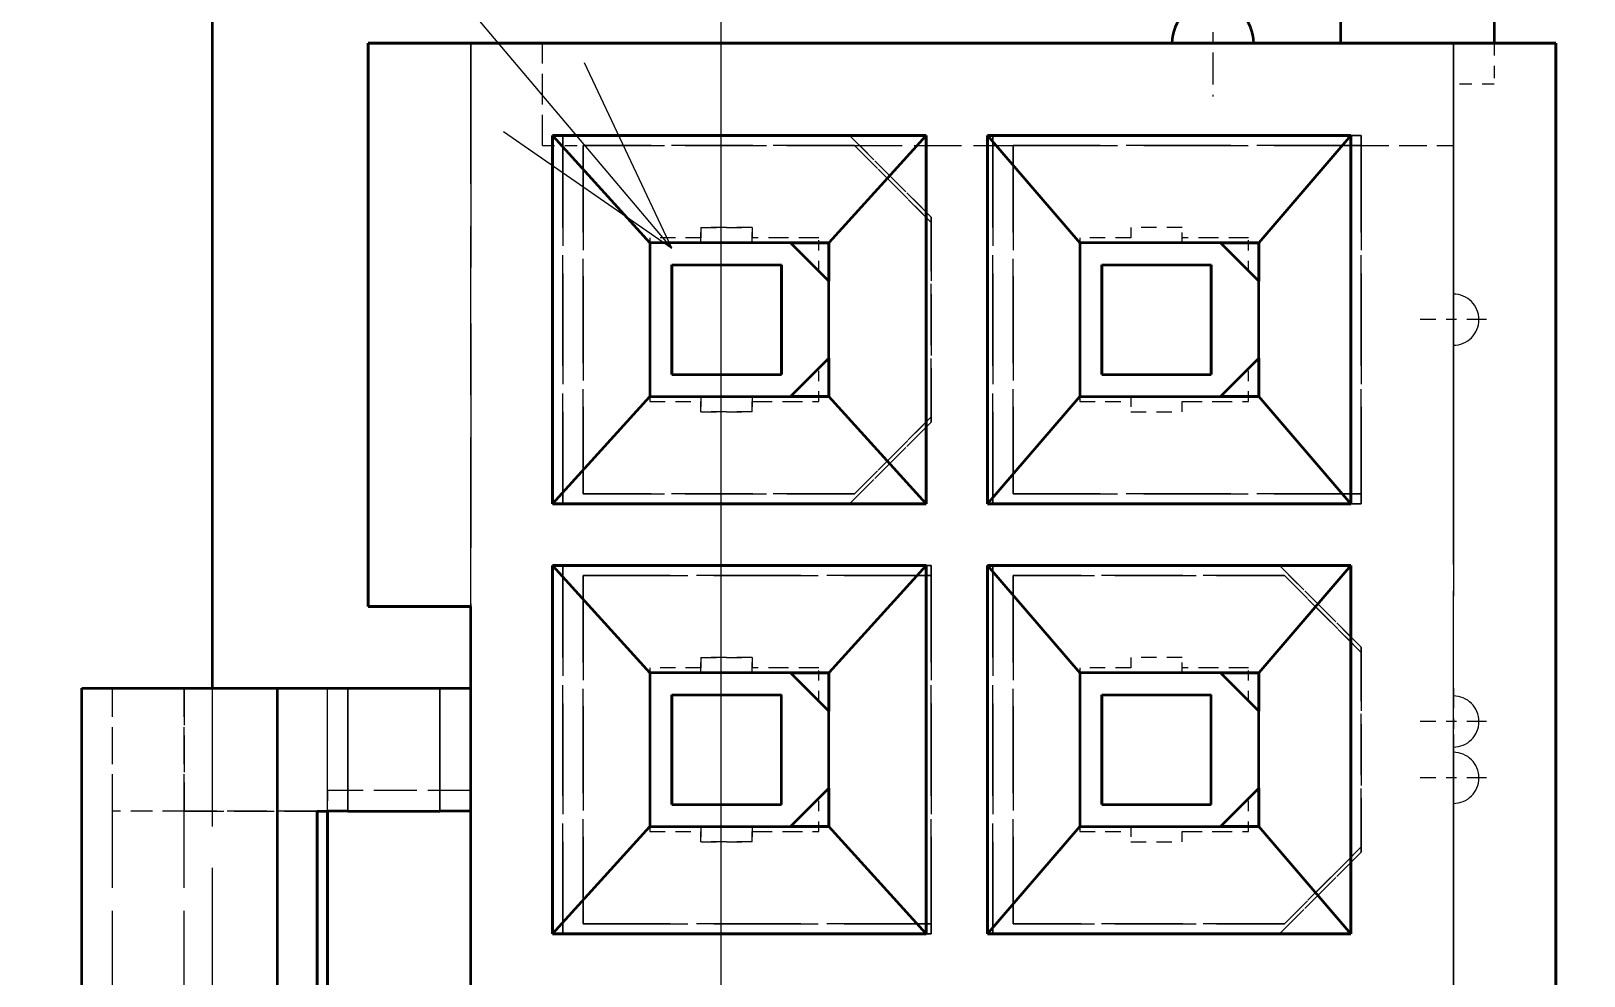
# Model space of a CAD drawing. Extents: x 23 to 417, y 3 to 294.
# Drawn here: x 110.91 to 126.08, y 125.92 to 135.15 of the extents above; entities that cross this region are included whole.
import ezdxf
from ezdxf.enums import TextEntityAlignment as Align

# ---------------------------------------------------------------- set-up
doc = ezdxf.new("R2010")
doc.units = 0
doc.linetypes.add('DASHDOT', pattern=[18.5, 12, -3, 0.5, -3])
doc.linetypes.add('DASHED', pattern=[15, 12, -3])
doc.layers.get('0').update_dxf_attribs({"lineweight": 13})
doc.styles.get("Standard").update_dxf_attribs({"font": 'isocp.shx'})
doc.dimstyles.get("Standard").update_dxf_attribs({"dimtxt": 2.5, "dimasz": 2.5, "dimexe": 1.25, "dimexo": 0.625, "dimtad": 1, "dimtxsty": 'Standard', "dimcen": 2.5, "dimadec": 0, "dimazin": 0, "dimtfac": 1, "dimtmove": 0, "dimatfit": 0, "dimfxl": 0, "dimarcsym": 0})

# ---------------------------------------------------------------- blocks, each defined once
blk = doc.blocks.new('*D74')
at = {"color": 7, "lineweight": 13, "transparency": 16777216}
for p, q in [((137.685, 169.554), (137.685, 72.123)), ((117.653, 140.056), (117.653, 72.123)), ((89.539, 74.123), (137.685, 74.123))]:
    blk.add_line(p, q, dxfattribs=at)
for points in [[(119.585, 74.641), (117.653, 74.123), (119.585, 73.606)], [(135.754, 73.606), (137.685, 74.123), (135.754, 74.641)]]:
    blk.add_lwpolyline(points, dxfattribs=at)
for s, height, width, p, p2 in [('[', 3.5, 1.552525, (98.678, 76.123), (100.036, 76.123)), (']', 3.5, 1.552525, (113.653, 76.123), (115.011, 76.123)), ('20', 3.5, 1.402228, (89.539, 76.123), (95.678, 76.123)), ('0.79', 3.5, 1.429606, (101.036, 76.123), (112.653, 76.123)), ('/', 1, 1.818182, (96.678, 77.373), (97.678, 77.373))]:
    blk.add_text(s, height=height, dxfattribs=dict(at, width=width)).set_placement(p, p2, align=Align.FIT)
blk = doc.blocks.new('*D75')
at = {"color": 7, "lineweight": 13, "transparency": 16777216}
for p, q in [((177.685, 169.554), (177.685, 64.699)), ((117.653, 140.056), (117.653, 64.699)), ((117.653, 66.699), (177.685, 66.699))]:
    blk.add_line(p, q, dxfattribs=at)
for points in [[(119.585, 67.217), (117.653, 66.699), (119.585, 66.182)], [(175.754, 66.182), (177.685, 66.699), (175.754, 67.217)]]:
    blk.add_lwpolyline(points, dxfattribs=at)
for s, height, width, p, p2 in [('[', 3.5, 1.552525, (145.251, 68.699), (146.609, 68.699)), (']', 3.5, 1.552524, (160.226, 68.699), (161.584, 68.699)), ('60', 3.5, 1.402228, (136.112, 68.699), (142.251, 68.699)), ('2.36', 3.5, 1.443275, (147.609, 68.699), (159.226, 68.699)), ('/', 1, 1.818182, (143.251, 69.949), (144.251, 69.949))]:
    blk.add_text(s, height=height, dxfattribs=dict(at, width=width)).set_placement(p, p2, align=Align.FIT)
blk = doc.blocks.new('*D76')
at = {"color": 7, "lineweight": 13, "transparency": 16777216}
for p, q in [((117.653, 140.056), (117.653, 57.022)), ((185.653, 140.079), (185.653, 57.022)), ((117.653, 59.022), (185.653, 59.022))]:
    blk.add_line(p, q, dxfattribs=at)
for points in [[(119.585, 59.539), (117.653, 59.022), (119.585, 58.504)], [(183.721, 58.504), (185.653, 59.022), (183.721, 59.539)]]:
    blk.add_lwpolyline(points, dxfattribs=at)
for s, height, width, p, p2 in [('[', 3.5, 1.552525, (149.235, 61.022), (150.593, 61.022)), (']', 3.5, 1.552524, (164.209, 61.022), (165.568, 61.022)), ('68', 3.5, 1.403111, (140.096, 61.022), (146.235, 61.022)), ('2.68', 3.5, 1.475095, (151.593, 61.022), (163.209, 61.022)), ('/', 1, 1.818182, (147.235, 62.272), (148.235, 62.272))]:
    blk.add_text(s, height=height, dxfattribs=dict(at, width=width)).set_placement(p, p2, align=Align.FIT)
blk = doc.blocks.new('*D78')
at = {"color": 7, "lineweight": 13, "transparency": 16777216}
for p, q in [((114.703, 143.006), (93.787, 143.006)), ((95.787, 113.658), (95.787, 143.006)), ((267.716, 135.292), (93.787, 135.292))]:
    blk.add_line(p, q, dxfattribs=at)
for points in [[(96.304, 141.074), (95.787, 143.006), (95.269, 141.074)], [(95.269, 137.224), (95.787, 135.292), (96.304, 137.224)]]:
    blk.add_lwpolyline(points, dxfattribs=at)
for s, height, width, p, p2 in [(']', 3.5, 1.552525, (93.787, 136.41), (93.787, 137.769)), ('0.3', 3.5, 1.471652, (93.787, 127.213), (93.787, 135.41)), ('[', 3.5, 1.552525, (93.787, 124.855), (93.787, 126.213)), ('/', 1, 1.818182, (92.537, 122.855), (92.537, 123.855)), ('7.7', 3.5, 1.51098, (93.787, 113.658), (93.787, 121.855))]:
    blk.add_text(s, height=height, rotation=90, dxfattribs=dict(at, width=width)).set_placement(p, p2, align=Align.FIT)
blk = doc.blocks.new('*D79')
at = {"color": 7, "lineweight": 13, "transparency": 16777216}
for p, q in [((114.703, 143.006), (84.984, 143.006)), ((86.984, 93.004), (86.984, 143.006)), ((114.703, 93.004), (84.984, 93.004))]:
    blk.add_line(p, q, dxfattribs=at)
for points in [[(87.502, 141.074), (86.984, 143.006), (86.466, 141.074)], [(86.466, 94.936), (86.984, 93.004), (87.502, 94.936)]]:
    blk.add_lwpolyline(points, dxfattribs=at)
for s, height, width, p, p2 in [(']', 3.5, 1.552525, (84.984, 130.562), (84.984, 131.92)), ('1.97', 3.5, 1.61625, (84.984, 117.945), (84.984, 129.562)), ('[', 3.5, 1.552525, (84.984, 115.587), (84.984, 116.945)), ('/', 1, 1.818182, (83.734, 113.587), (83.734, 114.587)), ('50', 3.5, 1.402228, (84.984, 106.448), (84.984, 112.587))]:
    blk.add_text(s, height=height, rotation=90, dxfattribs=dict(at, width=width)).set_placement(p, p2, align=Align.FIT)
blk = doc.blocks.new('*D80')
at = {"color": 7, "lineweight": 13, "transparency": 16777216}
for p, q in [((140.635, 172.504), (271.076, 172.504)), ((269.076, 93.004), (269.076, 172.504)), ((120.603, 93.004), (271.076, 93.004))]:
    blk.add_line(p, q, dxfattribs=at)
for points in [[(269.593, 170.572), (269.076, 172.504), (268.558, 170.572)], [(268.558, 94.936), (269.076, 93.004), (269.593, 94.936)]]:
    blk.add_lwpolyline(points, dxfattribs=at)
for s, height, width, p, p2 in [(']', 3.5, 1.552525, (267.076, 148.049), (267.076, 149.408)), ('3.13', 3.5, 1.586941, (267.076, 135.433), (267.076, 147.049)), ('[', 3.5, 1.552525, (267.076, 133.075), (267.076, 134.433)), ('/', 1, 1.818182, (265.826, 131.075), (265.826, 132.075)), ('79.5', 3.5, 1.446225, (267.076, 118.458), (267.076, 130.075))]:
    blk.add_text(s, height=height, rotation=90, dxfattribs=dict(at, width=width)).set_placement(p, p2, align=Align.FIT)
blk = doc.blocks.new('BLOCK82')
at = {"color": 7, "linetype": 'DASHDOT', "lineweight": 13, "ltscale": 0.026}
for p, q in [((-44.195, -61.157), (-44.195, -62.197)), ((-43.675, -61.677), (-44.715, -61.677))]:
    blk.add_line(p, q, dxfattribs=at)
blk = doc.blocks.new('BLOCK85')
at = {"color": 7, "linetype": 'DASHDOT', "lineweight": 13, "ltscale": 0.01625}
for p, q in [((-41.845, -64.052), (-41.845, -64.702)), ((-41.52, -64.377), (-42.17, -64.377))]:
    blk.add_line(p, q, dxfattribs=at)
blk = doc.blocks.new('BLOCK86')
at = {"color": 7, "linetype": 'DASHDOT', "lineweight": 13, "ltscale": 0.01625}
for p, q in [((-41.845, -67.977), (-41.845, -68.627)), ((-41.52, -68.302), (-42.17, -68.302))]:
    blk.add_line(p, q, dxfattribs=at)
blk = doc.blocks.new('BLOCK87')
at = {"color": 7, "linetype": 'DASHDOT', "lineweight": 13, "ltscale": 0.01625}
for p, q in [((-41.845, -68.527), (-41.845, -69.177)), ((-41.52, -68.852), (-42.17, -68.852))]:
    blk.add_line(p, q, dxfattribs=at)
blk = doc.blocks.new('BLOCK102')
at = {"color": 7, "lineweight": 13}
blk.add_line((-49.48, -63.679), (-64.707, -45.672), dxfattribs=at)
blk.add_lwpolyline([(-51.123, -62.538), (-49.48, -63.679), (-50.332, -61.869)], dxfattribs=at)
blk = doc.blocks.new('BLOCK109')
at = {"color": 7, "lineweight": 35}
blk.add_line((-53.967, -67.977), (-53.967, -14.177), dxfattribs=at)
at = {"color": 7, "lineweight": 35, "ltscale": 0.015}
for p, q in [((-42.945, -61.677), (-42.945, -61.077)), ((-42.945, -61.677), (-42.945, -61.077)), ((-41.445, -61.077), (-41.445, -61.677)), ((-41.445, -61.077), (-41.445, -61.677))]:
    blk.add_line(p, q, dxfattribs=at)
at = {"color": 7, "lineweight": 35, "ltscale": 0.29}
for p, q in [((-40.845, -61.677), (-52.445, -61.677)), ((-52.445, -61.677), (-40.845, -61.677))]:
    blk.add_line(p, q, dxfattribs=at)
at = {"color": 7, "lineweight": 35, "ltscale": 0.1375}
for p, q in [((-52.445, -67.177), (-52.445, -61.677)), ((-52.445, -61.677), (-52.445, -67.177))]:
    blk.add_line(p, q, dxfattribs=at)
at = {"color": 7, "linetype": 'DASHED', "lineweight": 13, "ltscale": 0.1825}
blk.add_line((-51.445, -61.677), (-51.445, -68.977), dxfattribs=at)
blk.add_line((-51.445, -61.677), (-51.445, -68.977), dxfattribs=at)
at = {"color": 7, "lineweight": 35, "ltscale": 0.17125}
for p, q in [((-51.445, -61.677), (-44.595, -61.677)), ((-44.595, -61.677), (-51.445, -61.677))]:
    blk.add_line(p, q, dxfattribs=at)
at = {"color": 7, "linetype": 'DASHED', "lineweight": 13, "ltscale": 0.1375}
blk.add_line((-51.445, -67.177), (-51.445, -61.677), dxfattribs=at)
blk.add_line((-51.445, -67.177), (-51.445, -61.677), dxfattribs=at)
at = {"color": 7, "linetype": 'DASHED', "lineweight": 13, "ltscale": 0.025}
blk.add_line((-50.745, -62.677), (-50.745, -61.677), dxfattribs=at)
blk.add_line((-50.745, -62.677), (-50.745, -61.677), dxfattribs=at)
at = {"color": 7, "linetype": 'DASHED', "lineweight": 13, "ltscale": 0.02}
blk.add_line((-43.795, -61.677), (-44.595, -61.677), dxfattribs=at)
blk.add_line((-43.795, -61.677), (-44.595, -61.677), dxfattribs=at)
at = {"color": 7, "lineweight": 35, "ltscale": 0.04875}
for p, q in [((-43.795, -61.677), (-41.845, -61.677)), ((-41.845, -61.677), (-43.795, -61.677))]:
    blk.add_line(p, q, dxfattribs=at)
at = {"color": 7, "linetype": 'DASHED', "lineweight": 13, "ltscale": 0.45}
for p, q in [((-41.845, -79.677), (-41.845, -61.677)), ((-41.845, -61.677), (-41.845, -79.677))]:
    blk.add_line(p, q, dxfattribs=at)
at = {"color": 7, "linetype": 'DASHED', "lineweight": 13, "ltscale": 0.06125}
blk.add_line((-41.845, -64.127), (-41.845, -61.677), dxfattribs=at)
blk.add_line((-41.845, -64.127), (-41.845, -61.677), dxfattribs=at)
at = {"color": 7, "linetype": 'DASHED', "lineweight": 13, "ltscale": 0.01}
for p, q in [((-41.445, -61.677), (-41.445, -62.077)), ((-41.445, -61.677), (-41.445, -62.077)), ((-41.445, -62.077), (-41.845, -62.077)), ((-41.445, -62.077), (-41.845, -62.077)), ((-50.745, -62.677), (-50.345, -62.677)), ((-50.745, -62.677), (-50.345, -62.677))]:
    blk.add_line(p, q, dxfattribs=at)
at = {"color": 7, "lineweight": 35, "ltscale": 0.45}
for p, q in [((-40.845, -61.677), (-40.845, -79.677)), ((-40.845, -79.677), (-40.845, -61.677))]:
    blk.add_line(p, q, dxfattribs=at)
at = {"color": 7, "lineweight": 35, "ltscale": 0.09}
for p, q in [((-50.645, -62.577), (-50.645, -66.177)), ((-50.645, -66.177), (-50.645, -62.577)), ((-46.995, -66.177), (-46.995, -62.577)), ((-46.995, -62.577), (-46.995, -66.177)), ((-46.395, -62.577), (-46.395, -66.177)), ((-46.395, -66.177), (-46.395, -62.577)), ((-42.845, -66.177), (-42.845, -62.577)), ((-42.845, -62.577), (-42.845, -66.177)), ((-50.645, -66.777), (-50.645, -70.377)), ((-50.645, -70.377), (-50.645, -66.777)), ((-46.995, -70.377), (-46.995, -66.777)), ((-46.995, -66.777), (-46.995, -70.377)), ((-46.395, -66.777), (-46.395, -70.377)), ((-46.395, -70.377), (-46.395, -66.777)), ((-42.845, -70.377), (-42.845, -66.777)), ((-42.845, -66.777), (-42.845, -70.377))]:
    blk.add_line(p, q, dxfattribs=at)
at = {"color": 7, "lineweight": 35, "ltscale": 0.09125}
for p, q in [((-46.995, -62.577), (-50.645, -62.577)), ((-50.645, -62.577), (-46.995, -62.577)), ((-50.645, -66.177), (-46.995, -66.177)), ((-46.995, -66.177), (-50.645, -66.177)), ((-46.995, -66.777), (-50.645, -66.777)), ((-50.645, -66.777), (-46.995, -66.777)), ((-50.645, -70.377), (-46.995, -70.377)), ((-46.995, -70.377), (-50.645, -70.377))]:
    blk.add_line(p, q, dxfattribs=at)
at = {"color": 7, "lineweight": 35, "ltscale": 0.0354}
for p, q in [((-50.645, -62.577), (-49.695, -63.627)), ((-50.645, -62.577), (-49.695, -63.627)), ((-46.995, -62.577), (-47.945, -63.627)), ((-46.995, -62.577), (-47.945, -63.627)), ((-50.645, -66.177), (-49.695, -65.127)), ((-50.645, -66.177), (-49.695, -65.127)), ((-46.995, -66.177), (-47.945, -65.127)), ((-46.995, -66.177), (-47.945, -65.127)), ((-50.645, -66.777), (-49.695, -67.827)), ((-50.645, -66.777), (-49.695, -67.827)), ((-46.995, -66.777), (-47.945, -67.827)), ((-46.995, -66.777), (-47.945, -67.827)), ((-50.645, -70.377), (-49.695, -69.327)), ((-50.645, -70.377), (-49.695, -69.327)), ((-46.995, -70.377), (-47.945, -69.327)), ((-46.995, -70.377), (-47.945, -69.327))]:
    blk.add_line(p, q, dxfattribs=at)
at = {"color": 7, "linetype": 'DASHED', "lineweight": 13, "ltscale": 0.09}
for p, q in [((-50.545, -62.577), (-50.545, -66.177)), ((-50.545, -66.177), (-50.545, -62.577)), ((-46.345, -62.577), (-46.345, -66.177)), ((-42.745, -62.577), (-46.345, -62.577)), ((-46.345, -66.177), (-46.345, -62.577)), ((-46.345, -62.577), (-42.745, -62.577)), ((-42.745, -66.177), (-42.745, -62.577)), ((-42.745, -62.577), (-42.745, -66.177)), ((-46.345, -66.177), (-42.745, -66.177)), ((-42.745, -66.177), (-46.345, -66.177)), ((-50.545, -66.777), (-50.545, -70.377)), ((-46.945, -66.777), (-50.545, -66.777)), ((-50.545, -70.377), (-50.545, -66.777)), ((-50.545, -66.777), (-46.945, -66.777)), ((-46.945, -70.377), (-46.945, -66.777)), ((-46.945, -66.777), (-46.945, -70.377)), ((-46.345, -66.777), (-46.345, -70.377)), ((-46.345, -70.377), (-46.345, -66.777)), ((-50.545, -70.377), (-46.945, -70.377)), ((-46.945, -70.377), (-50.545, -70.377))]:
    blk.add_line(p, q, dxfattribs=at)
at = {"color": 7, "linetype": 'DASHED', "lineweight": 13, "ltscale": 0.07}
for p, q in [((-47.745, -62.577), (-50.545, -62.577)), ((-50.545, -62.577), (-47.745, -62.577)), ((-50.545, -66.177), (-47.745, -66.177)), ((-47.745, -66.177), (-50.545, -66.177)), ((-43.545, -66.777), (-46.345, -66.777)), ((-46.345, -66.777), (-43.545, -66.777)), ((-46.345, -70.377), (-43.545, -70.377)), ((-43.545, -70.377), (-46.345, -70.377))]:
    blk.add_line(p, q, dxfattribs=at)
at = {"color": 7, "linetype": 'DASHED', "lineweight": 13, "ltscale": 0.028284}
for p, q in [((-46.945, -63.377), (-47.745, -62.577)), ((-47.745, -62.577), (-46.945, -63.377)), ((-47.745, -66.177), (-46.945, -65.377)), ((-46.945, -65.377), (-47.745, -66.177)), ((-42.745, -67.577), (-43.545, -66.777)), ((-43.545, -66.777), (-42.745, -67.577)), ((-43.545, -70.377), (-42.745, -69.577)), ((-42.745, -69.577), (-43.545, -70.377))]:
    blk.add_line(p, q, dxfattribs=at)
at = {"color": 7, "lineweight": 35, "ltscale": 0.08875}
for p, q in [((-42.845, -62.577), (-46.395, -62.577)), ((-46.395, -62.577), (-42.845, -62.577)), ((-46.395, -66.177), (-42.845, -66.177)), ((-42.845, -66.177), (-46.395, -66.177)), ((-42.845, -66.777), (-46.395, -66.777)), ((-46.395, -66.777), (-42.845, -66.777)), ((-46.395, -70.377), (-42.845, -70.377)), ((-42.845, -70.377), (-46.395, -70.377))]:
    blk.add_line(p, q, dxfattribs=at)
at = {"color": 7, "lineweight": 35, "ltscale": 0.034573}
for p, q in [((-46.395, -62.577), (-45.495, -63.627)), ((-46.395, -62.577), (-45.495, -63.627)), ((-42.845, -62.577), (-43.745, -63.627)), ((-42.845, -62.577), (-43.745, -63.627)), ((-46.395, -66.177), (-45.495, -65.127)), ((-46.395, -66.177), (-45.495, -65.127)), ((-42.845, -66.177), (-43.745, -65.127)), ((-42.845, -66.177), (-43.745, -65.127)), ((-46.395, -66.777), (-45.495, -67.827)), ((-46.395, -66.777), (-45.495, -67.827)), ((-42.845, -66.777), (-43.745, -67.827)), ((-42.845, -66.777), (-43.745, -67.827)), ((-46.395, -70.377), (-45.495, -69.327)), ((-46.395, -70.377), (-45.495, -69.327)), ((-42.845, -70.377), (-43.745, -69.327)), ((-42.845, -70.377), (-43.745, -69.327))]:
    blk.add_line(p, q, dxfattribs=at)
at = {"color": 7, "linetype": 'DASHED', "lineweight": 13, "ltscale": 0.085}
for p, q in [((-50.345, -66.077), (-50.345, -62.677)), ((-50.345, -62.677), (-50.345, -66.077)), ((-46.145, -62.677), (-42.745, -62.677)), ((-46.145, -66.077), (-46.145, -62.677)), ((-42.745, -62.677), (-46.145, -62.677)), ((-46.145, -62.677), (-46.145, -66.077)), ((-42.745, -62.677), (-42.745, -66.077)), ((-42.745, -66.077), (-42.745, -62.677)), ((-42.745, -66.077), (-46.145, -66.077)), ((-46.145, -66.077), (-42.745, -66.077)), ((-50.345, -66.877), (-46.945, -66.877)), ((-50.345, -70.277), (-50.345, -66.877)), ((-46.945, -66.877), (-50.345, -66.877)), ((-50.345, -66.877), (-50.345, -70.277)), ((-46.945, -66.877), (-46.945, -70.277)), ((-46.945, -70.277), (-46.945, -66.877)), ((-46.145, -70.277), (-46.145, -66.877)), ((-46.145, -66.877), (-46.145, -70.277)), ((-51.445, -68.977), (-51.445, -72.377)), ((-51.445, -72.377), (-51.445, -68.977)), ((-51.445, -68.977), (-51.445, -72.377)), ((-51.445, -68.977), (-51.445, -72.377)), ((-46.945, -70.277), (-50.345, -70.277)), ((-50.345, -70.277), (-46.945, -70.277))]:
    blk.add_line(p, q, dxfattribs=at)
at = {"color": 7, "linetype": 'DASHED', "lineweight": 13, "ltscale": 0.06625}
for p, q in [((-50.345, -62.677), (-47.695, -62.677)), ((-47.695, -62.677), (-50.345, -62.677)), ((-47.695, -66.077), (-50.345, -66.077)), ((-50.345, -66.077), (-47.695, -66.077)), ((-46.145, -66.877), (-43.495, -66.877)), ((-43.495, -66.877), (-46.145, -66.877)), ((-43.495, -70.277), (-46.145, -70.277)), ((-46.145, -70.277), (-43.495, -70.277))]:
    blk.add_line(p, q, dxfattribs=at)
at = {"color": 7, "linetype": 'DASHED', "lineweight": 13, "ltscale": 0.03875}
blk.add_line((-47.695, -62.677), (-46.145, -62.677), dxfattribs=at)
blk.add_line((-47.695, -62.677), (-46.145, -62.677), dxfattribs=at)
at = {"color": 7, "linetype": 'DASHED', "lineweight": 13, "ltscale": 0.026517}
for p, q in [((-47.695, -62.677), (-46.945, -63.427)), ((-46.945, -63.427), (-47.695, -62.677)), ((-46.945, -65.327), (-47.695, -66.077)), ((-47.695, -66.077), (-46.945, -65.327)), ((-43.495, -66.877), (-42.745, -67.627)), ((-42.745, -67.627), (-43.495, -66.877)), ((-42.745, -69.527), (-43.495, -70.277)), ((-43.495, -70.277), (-42.745, -69.527))]:
    blk.add_line(p, q, dxfattribs=at)
at = {"color": 7, "linetype": 'DASHED', "lineweight": 13, "ltscale": 0.0225}
blk.add_line((-42.745, -62.677), (-41.845, -62.677), dxfattribs=at)
blk.add_line((-42.745, -62.677), (-41.845, -62.677), dxfattribs=at)
at = {"color": 7, "linetype": 'DASHED', "lineweight": 13, "ltscale": 0.05}
for p, q in [((-46.945, -65.377), (-46.945, -63.377)), ((-46.945, -63.377), (-46.945, -65.377)), ((-42.745, -69.577), (-42.745, -67.577)), ((-42.745, -67.577), (-42.745, -69.577))]:
    blk.add_line(p, q, dxfattribs=at)
at = {"color": 7, "linetype": 'DASHED', "lineweight": 13, "ltscale": 0.00375}
for p, q in [((-49.195, -63.627), (-49.195, -63.477)), ((-49.195, -63.477), (-49.195, -63.627)), ((-48.695, -63.477), (-48.695, -63.627)), ((-48.695, -63.627), (-48.695, -63.477)), ((-44.995, -63.477), (-44.995, -63.627)), ((-44.995, -63.477), (-44.995, -63.627)), ((-44.495, -63.627), (-44.495, -63.477)), ((-44.495, -63.627), (-44.495, -63.477)), ((-49.195, -65.277), (-49.195, -65.127)), ((-49.195, -65.127), (-49.195, -65.277)), ((-48.695, -65.127), (-48.695, -65.277)), ((-48.695, -65.277), (-48.695, -65.127)), ((-44.995, -65.127), (-44.995, -65.277)), ((-44.995, -65.127), (-44.995, -65.277)), ((-44.495, -65.277), (-44.495, -65.127)), ((-44.495, -65.277), (-44.495, -65.127)), ((-49.195, -67.827), (-49.195, -67.677)), ((-49.195, -67.677), (-49.195, -67.827)), ((-48.695, -67.677), (-48.695, -67.827)), ((-48.695, -67.827), (-48.695, -67.677)), ((-44.995, -67.677), (-44.995, -67.827)), ((-44.995, -67.677), (-44.995, -67.827)), ((-44.495, -67.827), (-44.495, -67.677)), ((-44.495, -67.827), (-44.495, -67.677)), ((-49.195, -69.477), (-49.195, -69.327)), ((-49.195, -69.327), (-49.195, -69.477)), ((-48.695, -69.327), (-48.695, -69.477)), ((-48.695, -69.477), (-48.695, -69.327)), ((-44.995, -69.327), (-44.995, -69.477)), ((-44.995, -69.327), (-44.995, -69.477)), ((-44.495, -69.477), (-44.495, -69.327)), ((-44.495, -69.477), (-44.495, -69.327))]:
    blk.add_line(p, q, dxfattribs=at)
at = {"color": 7, "linetype": 'DASHED', "lineweight": 13, "ltscale": 0.0125}
for p, q in [((-49.195, -63.477), (-48.695, -63.477)), ((-48.695, -63.477), (-49.195, -63.477)), ((-44.495, -63.477), (-44.995, -63.477)), ((-44.495, -63.477), (-44.995, -63.477)), ((-49.195, -63.577), (-49.695, -63.577)), ((-49.195, -63.577), (-49.695, -63.577)), ((-44.995, -63.577), (-45.495, -63.577)), ((-44.995, -63.577), (-45.495, -63.577)), ((-49.695, -65.177), (-49.195, -65.177)), ((-49.695, -65.177), (-49.195, -65.177)), ((-45.495, -65.177), (-44.995, -65.177)), ((-45.495, -65.177), (-44.995, -65.177)), ((-48.695, -65.277), (-49.195, -65.277)), ((-49.195, -65.277), (-48.695, -65.277)), ((-44.995, -65.277), (-44.495, -65.277)), ((-44.995, -65.277), (-44.495, -65.277)), ((-49.195, -67.777), (-49.695, -67.777)), ((-49.195, -67.777), (-49.695, -67.777)), ((-49.195, -67.677), (-48.695, -67.677)), ((-48.695, -67.677), (-49.195, -67.677)), ((-44.995, -67.777), (-45.495, -67.777)), ((-44.995, -67.777), (-45.495, -67.777)), ((-44.495, -67.677), (-44.995, -67.677)), ((-44.495, -67.677), (-44.995, -67.677)), ((-49.695, -69.377), (-49.195, -69.377)), ((-49.695, -69.377), (-49.195, -69.377)), ((-48.695, -69.477), (-49.195, -69.477)), ((-49.195, -69.477), (-48.695, -69.477)), ((-45.495, -69.377), (-44.995, -69.377)), ((-45.495, -69.377), (-44.995, -69.377)), ((-44.995, -69.477), (-44.495, -69.477)), ((-44.995, -69.477), (-44.495, -69.477))]:
    blk.add_line(p, q, dxfattribs=at)
at = {"color": 7, "linetype": 'DASHED', "lineweight": 13, "ltscale": 0.0475}
for p, q in [((-46.945, -63.427), (-46.945, -65.327)), ((-46.945, -65.327), (-46.945, -63.427)), ((-42.745, -67.627), (-42.745, -69.527)), ((-42.745, -69.527), (-42.745, -67.627))]:
    blk.add_line(p, q, dxfattribs=at)
at = {"color": 7, "linetype": 'DASHED', "lineweight": 13, "ltscale": 0.00125}
for p, q in [((-49.695, -63.577), (-49.695, -63.627)), ((-49.695, -63.577), (-49.695, -63.627)), ((-45.495, -63.577), (-45.495, -63.627)), ((-45.495, -63.577), (-45.495, -63.627)), ((-49.695, -65.127), (-49.695, -65.177)), ((-49.695, -65.127), (-49.695, -65.177)), ((-45.495, -65.127), (-45.495, -65.177)), ((-45.495, -65.127), (-45.495, -65.177)), ((-49.695, -67.777), (-49.695, -67.827)), ((-49.695, -67.777), (-49.695, -67.827)), ((-45.495, -67.777), (-45.495, -67.827)), ((-45.495, -67.777), (-45.495, -67.827)), ((-41.845, -68.602), (-41.845, -68.552)), ((-41.845, -68.602), (-41.845, -68.552)), ((-49.695, -69.327), (-49.695, -69.377)), ((-49.695, -69.327), (-49.695, -69.377)), ((-45.495, -69.327), (-45.495, -69.377)), ((-45.495, -69.327), (-45.495, -69.377))]:
    blk.add_line(p, q, dxfattribs=at)
at = {"color": 7, "lineweight": 35, "ltscale": 0.0375}
for p, q in [((-49.695, -63.627), (-49.695, -65.127)), ((-49.695, -63.627), (-49.695, -65.127)), ((-45.495, -63.627), (-45.495, -65.127)), ((-45.495, -63.627), (-45.495, -65.127)), ((-49.695, -67.827), (-49.695, -69.327)), ((-49.695, -67.827), (-49.695, -69.327)), ((-45.495, -67.827), (-45.495, -69.327)), ((-45.495, -67.827), (-45.495, -69.327))]:
    blk.add_line(p, q, dxfattribs=at)
at = {"color": 7, "lineweight": 35, "ltscale": 0.034375}
for p, q in [((-48.32, -63.627), (-49.695, -63.627)), ((-48.32, -63.627), (-49.695, -63.627)), ((-44.12, -63.627), (-45.495, -63.627)), ((-44.12, -63.627), (-45.495, -63.627)), ((-49.695, -65.127), (-48.32, -65.127)), ((-49.695, -65.127), (-48.32, -65.127)), ((-45.495, -65.127), (-44.12, -65.127)), ((-45.495, -65.127), (-44.12, -65.127)), ((-48.32, -67.827), (-49.695, -67.827)), ((-48.32, -67.827), (-49.695, -67.827)), ((-44.12, -67.827), (-45.495, -67.827)), ((-44.12, -67.827), (-45.495, -67.827)), ((-49.695, -69.327), (-48.32, -69.327)), ((-49.695, -69.327), (-48.32, -69.327)), ((-45.495, -69.327), (-44.12, -69.327)), ((-45.495, -69.327), (-44.12, -69.327))]:
    blk.add_line(p, q, dxfattribs=at)
at = {"color": 7, "linetype": 'DASHED', "lineweight": 13, "ltscale": 0.01625}
for p, q in [((-48.045, -63.577), (-48.695, -63.577)), ((-48.045, -63.577), (-48.695, -63.577)), ((-43.845, -63.577), (-44.495, -63.577)), ((-43.845, -63.577), (-44.495, -63.577)), ((-48.695, -65.177), (-48.045, -65.177)), ((-48.695, -65.177), (-48.045, -65.177)), ((-44.495, -65.177), (-43.845, -65.177)), ((-44.495, -65.177), (-43.845, -65.177)), ((-48.045, -67.777), (-48.695, -67.777)), ((-48.045, -67.777), (-48.695, -67.777)), ((-43.845, -67.777), (-44.495, -67.777)), ((-43.845, -67.777), (-44.495, -67.777)), ((-48.695, -69.377), (-48.045, -69.377)), ((-48.695, -69.377), (-48.045, -69.377)), ((-44.495, -69.377), (-43.845, -69.377)), ((-44.495, -69.377), (-43.845, -69.377))]:
    blk.add_line(p, q, dxfattribs=at)
at = {"color": 7, "lineweight": 35, "ltscale": 0.009375}
for p, q in [((-47.945, -63.627), (-48.32, -63.627)), ((-48.32, -63.627), (-47.945, -63.627)), ((-47.945, -64.002), (-47.945, -63.627)), ((-47.945, -63.627), (-47.945, -64.002)), ((-43.745, -63.627), (-44.12, -63.627)), ((-44.12, -63.627), (-43.745, -63.627)), ((-43.745, -64.002), (-43.745, -63.627)), ((-43.745, -63.627), (-43.745, -64.002)), ((-47.945, -65.127), (-47.945, -64.752)), ((-47.945, -64.752), (-47.945, -65.127)), ((-43.745, -65.127), (-43.745, -64.752)), ((-43.745, -64.752), (-43.745, -65.127)), ((-48.32, -65.127), (-47.945, -65.127)), ((-47.945, -65.127), (-48.32, -65.127)), ((-44.12, -65.127), (-43.745, -65.127)), ((-43.745, -65.127), (-44.12, -65.127)), ((-47.945, -67.827), (-48.32, -67.827)), ((-48.32, -67.827), (-47.945, -67.827)), ((-47.945, -68.202), (-47.945, -67.827)), ((-47.945, -67.827), (-47.945, -68.202)), ((-43.745, -67.827), (-44.12, -67.827)), ((-44.12, -67.827), (-43.745, -67.827)), ((-43.745, -68.202), (-43.745, -67.827)), ((-43.745, -67.827), (-43.745, -68.202)), ((-47.945, -69.327), (-47.945, -68.952)), ((-47.945, -68.952), (-47.945, -69.327)), ((-43.745, -69.327), (-43.745, -68.952)), ((-43.745, -68.952), (-43.745, -69.327)), ((-48.32, -69.327), (-47.945, -69.327)), ((-47.945, -69.327), (-48.32, -69.327)), ((-44.12, -69.327), (-43.745, -69.327)), ((-43.745, -69.327), (-44.12, -69.327))]:
    blk.add_line(p, q, dxfattribs=at)
at = {"color": 7, "lineweight": 35, "ltscale": 0.013258}
for p, q in [((-47.945, -64.002), (-48.32, -63.627)), ((-47.945, -64.002), (-48.32, -63.627)), ((-43.745, -64.002), (-44.12, -63.627)), ((-43.745, -64.002), (-44.12, -63.627)), ((-48.32, -65.127), (-47.945, -64.752)), ((-48.32, -65.127), (-47.945, -64.752)), ((-44.12, -65.127), (-43.745, -64.752)), ((-44.12, -65.127), (-43.745, -64.752)), ((-47.945, -68.202), (-48.32, -67.827)), ((-47.945, -68.202), (-48.32, -67.827)), ((-43.745, -68.202), (-44.12, -67.827)), ((-43.745, -68.202), (-44.12, -67.827)), ((-48.32, -69.327), (-47.945, -68.952)), ((-48.32, -69.327), (-47.945, -68.952)), ((-44.12, -69.327), (-43.745, -68.952)), ((-44.12, -69.327), (-43.745, -68.952))]:
    blk.add_line(p, q, dxfattribs=at)
at = {"color": 7, "linetype": 'DASHED', "lineweight": 13, "ltscale": 0.008125}
for p, q in [((-48.045, -63.902), (-48.045, -63.577)), ((-48.045, -63.902), (-48.045, -63.577)), ((-43.845, -63.902), (-43.845, -63.577)), ((-43.845, -63.902), (-43.845, -63.577)), ((-48.045, -65.177), (-48.045, -64.852)), ((-48.045, -65.177), (-48.045, -64.852)), ((-43.845, -65.177), (-43.845, -64.852)), ((-43.845, -65.177), (-43.845, -64.852)), ((-48.045, -68.102), (-48.045, -67.777)), ((-48.045, -68.102), (-48.045, -67.777)), ((-43.845, -68.102), (-43.845, -67.777)), ((-43.845, -68.102), (-43.845, -67.777)), ((-48.045, -69.377), (-48.045, -69.052)), ((-48.045, -69.377), (-48.045, -69.052)), ((-43.845, -69.377), (-43.845, -69.052)), ((-43.845, -69.377), (-43.845, -69.052))]:
    blk.add_line(p, q, dxfattribs=at)
at = {"color": 7, "lineweight": 35, "ltscale": 0.02675}
for p, q in [((-49.48, -63.842), (-49.48, -64.912)), ((-49.48, -63.842), (-48.41, -63.842)), ((-49.48, -64.912), (-49.48, -63.842)), ((-49.48, -63.842), (-48.41, -63.842)), ((-48.41, -63.842), (-48.41, -64.912)), ((-48.41, -64.912), (-48.41, -63.842)), ((-45.28, -63.842), (-45.28, -64.912)), ((-45.28, -63.842), (-44.21, -63.842)), ((-45.28, -64.912), (-45.28, -63.842)), ((-45.28, -63.842), (-44.21, -63.842)), ((-44.21, -63.842), (-44.21, -64.912)), ((-44.21, -64.912), (-44.21, -63.842)), ((-49.48, -64.912), (-48.41, -64.912)), ((-49.48, -64.912), (-48.41, -64.912)), ((-45.28, -64.912), (-44.21, -64.912)), ((-45.28, -64.912), (-44.21, -64.912)), ((-49.48, -68.042), (-49.48, -69.112)), ((-49.48, -68.042), (-48.41, -68.042)), ((-49.48, -69.112), (-49.48, -68.042)), ((-49.48, -68.042), (-48.41, -68.042)), ((-48.41, -69.112), (-48.41, -68.042)), ((-48.41, -69.112), (-48.41, -68.042)), ((-45.28, -68.042), (-45.28, -69.112)), ((-45.28, -68.042), (-44.21, -68.042)), ((-45.28, -69.112), (-45.28, -68.042)), ((-45.28, -68.042), (-44.21, -68.042)), ((-44.21, -69.112), (-44.21, -68.042)), ((-44.21, -69.112), (-44.21, -68.042)), ((-49.48, -69.112), (-48.41, -69.112)), ((-49.48, -69.112), (-48.41, -69.112)), ((-45.28, -69.112), (-44.21, -69.112)), ((-45.28, -69.112), (-44.21, -69.112))]:
    blk.add_line(p, q, dxfattribs=at)
at = {"color": 7, "lineweight": 35, "ltscale": 0.01875}
for p, q in [((-47.945, -64.752), (-47.945, -64.002)), ((-47.945, -64.752), (-47.945, -64.002)), ((-43.745, -64.752), (-43.745, -64.002)), ((-43.745, -64.752), (-43.745, -64.002)), ((-47.945, -68.952), (-47.945, -68.202)), ((-47.945, -68.952), (-47.945, -68.202)), ((-43.745, -68.952), (-43.745, -68.202)), ((-43.745, -68.952), (-43.745, -68.202))]:
    blk.add_line(p, q, dxfattribs=at)
at = {"color": 7, "linetype": 'DASHED', "lineweight": 13, "ltscale": 0.085625}
blk.add_line((-41.845, -68.052), (-41.845, -64.627), dxfattribs=at)
blk.add_line((-41.845, -68.052), (-41.845, -64.627), dxfattribs=at)
at = {"color": 7, "lineweight": 35, "ltscale": 0.025}
for p, q in [((-51.445, -67.177), (-52.445, -67.177)), ((-52.445, -67.177), (-51.445, -67.177))]:
    blk.add_line(p, q, dxfattribs=at)
at = {"color": 7, "lineweight": 35, "ltscale": 0.175}
blk.add_line((-51.445, -74.177), (-51.445, -67.177), dxfattribs=at)
blk.add_line((-51.445, -74.177), (-51.445, -67.177), dxfattribs=at)
at = {"color": 7, "lineweight": 35, "ltscale": 0.047842}
blk.add_line((-55.245, -67.977), (-53.331, -67.977), dxfattribs=at)
blk.add_line((-55.245, -67.977), (-53.331, -67.977), dxfattribs=at)
at = {"color": 7, "lineweight": 35, "ltscale": 0.135}
for p, q in [((-55.245, -73.377), (-55.245, -67.977)), ((-55.245, -73.377), (-55.245, -67.977)), ((-53.331, -73.377), (-53.331, -67.977)), ((-53.331, -73.377), (-53.331, -67.977))]:
    blk.add_line(p, q, dxfattribs=at)
at = {"color": 7, "linetype": 'DASHED', "lineweight": 13, "ltscale": 0.03}
for p, q in [((-54.945, -69.177), (-54.945, -67.977)), ((-54.945, -69.177), (-54.945, -67.977)), ((-54.245, -67.977), (-54.245, -69.177)), ((-54.245, -69.177), (-54.245, -67.977)), ((-51.745, -67.977), (-51.745, -69.177)), ((-51.745, -69.177), (-51.745, -67.977))]:
    blk.add_line(p, q, dxfattribs=at)
at = {"color": 7, "linetype": 'DASHED', "lineweight": 13, "ltscale": 0.135}
blk.add_line((-53.967, -73.377), (-53.967, -67.977), dxfattribs=at)
at = {"color": 7, "lineweight": 35, "ltscale": 0.012177}
blk.add_line((-53.331, -67.977), (-52.844, -67.977), dxfattribs=at)
blk.add_line((-53.331, -67.977), (-52.844, -67.977), dxfattribs=at)
at = {"color": 7, "lineweight": 35, "ltscale": 0.004981}
for p, q in [((-52.844, -67.977), (-52.645, -67.977)), ((-52.844, -67.977), (-52.645, -67.977)), ((-52.645, -69.177), (-52.844, -69.177)), ((-52.645, -69.177), (-52.844, -69.177))]:
    blk.add_line(p, q, dxfattribs=at)
at = {"color": 7, "lineweight": 13, "ltscale": 0.03}
for p, q in [((-52.844, -69.177), (-52.844, -67.977)), ((-52.844, -69.177), (-52.844, -67.977)), ((-52.645, -67.977), (-52.645, -69.177)), ((-52.645, -69.177), (-52.645, -67.977)), ((-51.745, -67.977), (-51.745, -69.177)), ((-51.745, -69.177), (-51.745, -67.977))]:
    blk.add_line(p, q, dxfattribs=at)
at = {"color": 7, "lineweight": 35, "ltscale": 0.0225}
for p, q in [((-52.645, -67.977), (-51.745, -67.977)), ((-52.645, -67.977), (-51.745, -67.977)), ((-52.645, -69.177), (-51.745, -69.177)), ((-52.645, -69.177), (-51.745, -69.177))]:
    blk.add_line(p, q, dxfattribs=at)
at = {"color": 7, "lineweight": 35, "ltscale": 0.0075}
for p, q in [((-51.745, -67.977), (-51.445, -67.977)), ((-51.745, -67.977), (-51.445, -67.977)), ((-51.445, -69.177), (-51.745, -69.177)), ((-51.445, -69.177), (-51.745, -69.177))]:
    blk.add_line(p, q, dxfattribs=at)
at = {"color": 7, "linetype": 'DASHED', "lineweight": 13, "ltscale": 0.035}
blk.add_line((-51.445, -68.977), (-52.845, -68.977), dxfattribs=at)
blk.add_line((-51.445, -68.977), (-52.845, -68.977), dxfattribs=at)
at = {"color": 7, "linetype": 'DASHED', "lineweight": 13, "ltscale": 0.005}
for p, q in [((-52.845, -69.177), (-52.845, -68.977)), ((-52.845, -68.977), (-52.845, -69.177))]:
    blk.add_line(p, q, dxfattribs=at)
at = {"color": 7, "linetype": 'DASHED', "lineweight": 13, "ltscale": 0.075}
for p, q in [((-54.945, -72.177), (-54.945, -69.177)), ((-54.945, -72.177), (-54.945, -69.177)), ((-54.245, -72.177), (-54.245, -69.177)), ((-54.245, -72.177), (-54.245, -69.177)), ((-52.945, -72.177), (-52.945, -69.177)), ((-52.945, -72.177), (-52.945, -69.177))]:
    blk.add_line(p, q, dxfattribs=at)
at = {"color": 7, "linetype": 'DASHED', "lineweight": 13, "ltscale": 0.0175}
blk.add_line((-54.245, -69.177), (-54.945, -69.177), dxfattribs=at)
blk.add_line((-54.245, -69.177), (-54.945, -69.177), dxfattribs=at)
at = {"color": 7, "linetype": 'DASHED', "lineweight": 13, "ltscale": 0.0325}
for p, q in [((-54.245, -69.177), (-52.945, -69.177)), ((-52.945, -69.177), (-54.245, -69.177))]:
    blk.add_line(p, q, dxfattribs=at)
at = {"color": 7, "lineweight": 35, "ltscale": 0.002519}
blk.add_line((-52.945, -69.177), (-52.844, -69.177), dxfattribs=at)
blk.add_line((-52.945, -69.177), (-52.844, -69.177), dxfattribs=at)
at = {"color": 7, "lineweight": 35, "ltscale": 0.075}
for p, q in [((-52.945, -69.177), (-52.945, -72.177)), ((-52.945, -72.177), (-52.945, -69.177)), ((-52.845, -72.177), (-52.845, -69.177)), ((-52.845, -69.177), (-52.845, -72.177))]:
    blk.add_line(p, q, dxfattribs=at)
at = {"color": 7, "linetype": 'DASHED', "lineweight": 13, "ltscale": 0.0375}
for p, q in [((-51.445, -69.177), (-52.945, -69.177)), ((-52.945, -69.177), (-51.445, -69.177))]:
    blk.add_line(p, q, dxfattribs=at)
at = {"color": 7, "linetype": 'DASHED', "lineweight": 13, "ltscale": 0.071875}
blk.add_line((-41.845, -71.977), (-41.845, -69.102), dxfattribs=at)
blk.add_line((-41.845, -71.977), (-41.845, -69.102), dxfattribs=at)
at = {"color": 7, "lineweight": 35}
blk.add_arc((-44.195, -61.677), 0.4, 0, 180, dxfattribs=at)
blk.add_arc((-44.195, -61.677), 0.4, 0, 180, dxfattribs=at)
at = {"color": 7, "linetype": 'DASHED', "lineweight": 13}
for centre in [(-41.845, -64.377), (-41.845, -64.377), (-41.845, -68.302), (-41.845, -68.302), (-41.845, -68.852), (-41.845, -68.852)]:
    blk.add_arc(centre, 0.25, 270, 450, dxfattribs=at)

msp = doc.modelspace()

# ---------------------------------------------------------------- block references
at = {"lineweight": 0}
for name in ['BLOCK109', 'BLOCK102', 'BLOCK82', 'BLOCK85', 'BLOCK86', 'BLOCK87']:
    msp.add_blockref(name, (166.653, 196.704), dxfattribs=at)

# ---------------------------------------------------------------- dimensions: what is measured, and where the dimension line sits
at = {"color": 0, "lineweight": 0}
for base, p1, p2, angle, picture, middle in [((269.076, 93.004), (139.635, 172.504), (119.603, 93.004), 269.9986, '*D80', (269.076, 133.933)), ((117.653, 74.123), (137.685, 170.554), (117.653, 141.056), 179.999, '*D74', (102.275, 74.123)), ((117.653, 66.699), (177.685, 170.554), (117.653, 141.056), 179.999, '*D75', (148.848, 66.699)), ((86.984, 143.006), (115.703, 93.004), (115.703, 143.006), 89.9995, '*D79', (86.984, 119.184)), ((95.787, 135.292), (115.703, 143.006), (268.716, 135.292), 269.9986, '*D78', (95.787, 125.713)), ((117.653, 59.022), (185.653, 141.079), (117.653, 141.056), 179.999, '*D76', (152.832, 59.022))]:
    dim = msp.add_linear_dim(base=base, p1=p1, p2=p2, angle=angle, dimstyle='Standard', dxfattribs=at)
    dim.commit()
    dim.dimension.update_dxf_attribs({"geometry": picture, "text_midpoint": middle, "dimtype": 160})

doc.saveas('drawing.dxf')
